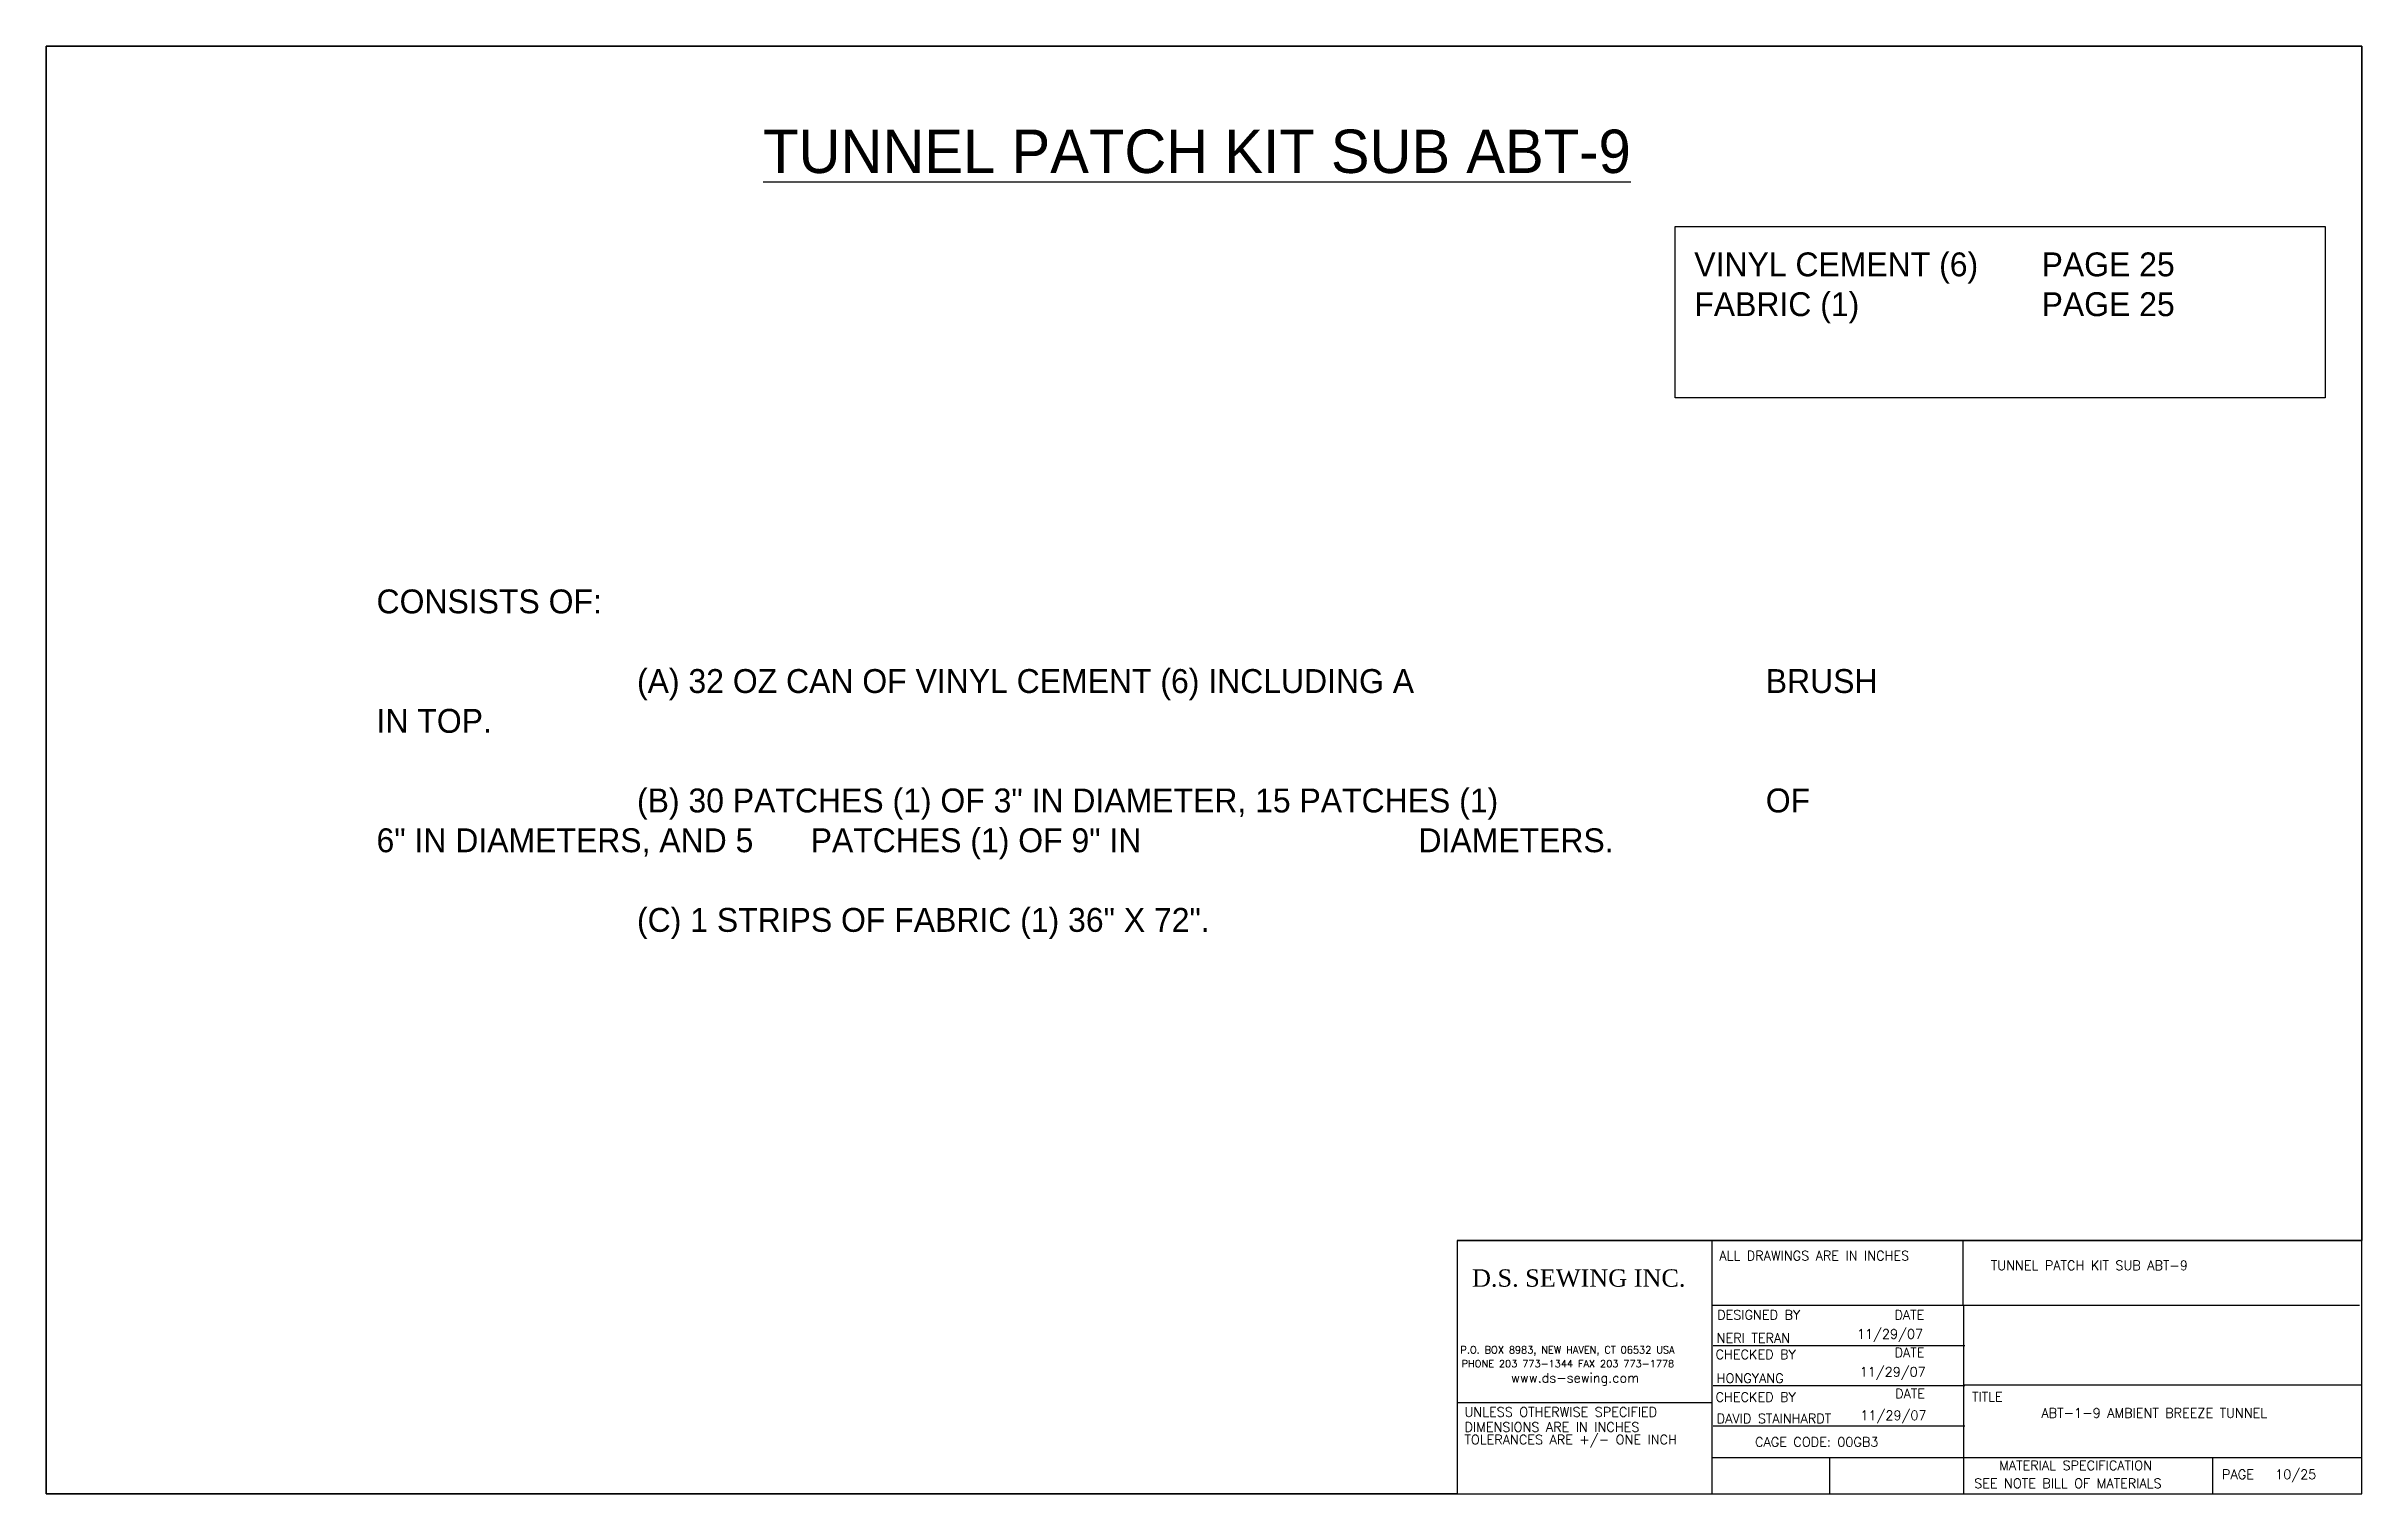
# Paper-space layout 'P10' of a CAD drawing. Header units: inches. Extents: x -62 to 16, y -1703 to 10.
# Drawn here: x 0 to 16, y 0 to 10 of the extents above.
# The model-space entities are those that its viewports show. They can reach past a viewport. Long polylines and large blocks are cut down to what shows.
import ezdxf

# ---------------------------------------------------------------- set-up
doc = ezdxf.new("R2010")
doc.units = ezdxf.units.IN
doc.header["$MEASUREMENT"] = 0
for name, color, linetype in [('DIMENSION', 7, 'Continuous'), ('TEXT', 7, 'Continuous'), ('Title Block', 7, 'Continuous'), ('Viewport', 7, 'Continuous')]:
    doc.layers.add(name, color=color, linetype=linetype)
doc.styles.add('Roman', font='romans')
doc.styles.add('style1', font='txt.shx')

msp = doc.modelspace()

# ---------------------------------------------------------------- texts
at = {"layer": 'TEXT', "char_height": 3, "width": 199.1939596, "attachment_point": 1}
for s, insert in [('{\\H2x;\\LTUNNEL PATCH KIT SUB ABT-9}', (1890.66285, 12293.98928)), ('{\\H1.1x;VINYL CEMENT (6)^IPAGE 25\\PFABRIC (1)^I^I^IPAGE 25\\P\\P\\P^I}', (2019.35951, 12277.01493)), ('{\\H1.1x;CONSISTS OF: \\P\\P^I^I^I(A) 32 OZ CAN OF VINYL CEMENT (6) INCLUDING A ^I^I^I^IBRUSH IN TOP.\\P\\P^I^I^I(B) 30 PATCHES (1) OF 3" IN DIAMETER, 15 PATCHES (1) ^I^I^IOF 6" IN DIAMETERS, AND 5 ^IPATCHES (1) OF 9" IN ^I^I^I^IDIAMETERS.\\P\\P^I^I^I(C) 1 STRIPS OF FABRIC (1) 36" X 72".}', (1837.23732, 12230.44232))]:
    msp.add_mtext(s, dxfattribs=dict(at, insert=insert))

psp = doc.layouts.new('P10')

# ---------------------------------------------------------------- linework, layer by layer
at = {"layer": 'DIMENSION'}
psp.add_lwpolyline([(11.255, 8.755), (15.748, 8.755), (15.748, 7.572), (11.255, 7.572)], close=True, dxfattribs=at)
at = {"layer": 'Title Block'}
for p, q in [((16, 10), (0, 10)), ((0, 10), (0, 0)), ((16, 0), (16, 10)), ((9.75, 1.75), (16, 1.75)), ((11.511, 1.302), (11.511, 1.75)), ((13.245, 1.302), (13.245, 1.75)), ((11.511, 1.302), (11.75, 1.302)), ((11.511, 0), (11.511, 1.302)), ((11.75, 1.302), (13.25, 1.302)), ((13.25, 1.302), (13.707, 1.302)), ((13.25, 0), (13.25, 1.302)), ((13.692, 1.302), (15.984, 1.302)), ((11.518, 1.024), (13.257, 1.024)), ((11.75, 1.024), (13.25, 1.024)), ((11.518, 0.747), (13.257, 0.747)), ((11.75, 0.747), (13.25, 0.747)), ((13.25, 0.752), (16, 0.752)), ((9.75, 0.63), (11.511, 0.63)), ((11.518, 0.469), (13.257, 0.469)), ((11.511, 0.25), (16, 0.25)), ((12.325, 0), (12.325, 0.25)), ((14.971, 0), (14.971, 0.25)), ((0, 0), (16, 0)), ((0, 0), (16, 0))]:
    psp.add_line(p, q, dxfattribs=at)
at = {"layer": 'Viewport'}
psp.add_lwpolyline([(0, 10), (9.88, 10), (9.88, 10), (16, 10), (16, 1.75), (9.75, 1.75), (9.75, 0), (0, 0)], close=True, dxfattribs=at)

# ---------------------------------------------------------------- texts
at = {"layer": 'TEXT', "ltscale": 0.015, "insert": (9.852, 1.55), "char_height": 0.12, "width": 1.77851, "attachment_point": 1, "style": 'style1'}
psp.add_mtext('{\\fTimes New Roman|b0|i0|c0|p18;D.S. SEWING INC.}', dxfattribs=at)
at = {"layer": 'Title Block', "style": 'Roman'}
for s, height, p in [('ALL DRAWINGS ARE IN INCHES', 0.065, (11.561, 1.612)), ('TUNNEL PATCH KIT SUB ABT-9', 0.065, (13.437, 1.545)), ('DESIGNED BY', 0.065, (11.546, 1.203)), ('11/29/07', 0.065, (12.512, 1.071)), ('DATE', 0.065, (12.771, 1.203)), ('P.O. BOX 8983, NEW HAVEN, CT 06532 USA', 0.0494, (9.772, 0.969)), ('CHECKED BY', 0.065, (11.535, 0.93)), ('NERI TERAN', 0.065, (11.543, 1.043)), ('DATE', 0.065, (12.772, 0.943)), ('PHONE 203 773-1344 FAX 203 773-1778', 0.0494, (9.78, 0.873)), ('www.ds-sewing.com', 0.065, (10.122, 0.768)), ('HONGYANG', 0.065, (11.543, 0.765)), ('11/29/07', 0.065, (12.531, 0.809)), ('CHECKED BY', 0.065, (11.535, 0.635)), ('DATE', 0.065, (12.776, 0.659)), ('TITLE', 0.065, (13.307, 0.637)), ('UNLESS OTHERWISE SPECIFIED', 0.065, (9.8, 0.532)), ('DIMENSIONS ARE IN INCHES', 0.065, (9.8, 0.428)), ('DAVID STAINHARDT', 0.065, (11.543, 0.487)), ('11/29/07', 0.065, (12.536, 0.509)), ('ABT-1-9 AMBIENT BREEZE TUNNEL', 0.065, (13.787, 0.525)), ('TOLERANCES ARE +/- ONE INCH', 0.065, (9.8, 0.341)), ('CAGE CODE: 00GB3', 0.065, (11.808, 0.325)), ('MATERIAL SPECIFICATION', 0.065, (13.495, 0.163)), ('PAGE', 0.065, (15.035, 0.101)), ('10/25', 0.065, (15.402, 0.101)), ('SEE NOTE BILL OF MATERIALS', 0.065, (13.322, 0.039))]:
    psp.add_text(s, height=height, dxfattribs=at).set_placement(p)

# ---------------------------------------------------------------- viewports
at = {"layer": 'Viewport'}
vp = psp.add_viewport(center=(8, 5), size=(16, 10), view_center_point=(1951.59777, 12205.4978), view_height=199.999995, dxfattribs=at)
vp.dxf.flags = 0x10000  # cut along an outline
vp.dxf.clipping_boundary_handle = psp.add_lwpolyline([(0, 10), (9.88, 10), (9.88, 10), (16, 10), (16, 1.75), (9.75, 1.75), (9.75, 0), (0, 0)], format="xyb", close=True, dxfattribs={"invisible": 1}).dxf.handle

doc.saveas('drawing.dxf')
